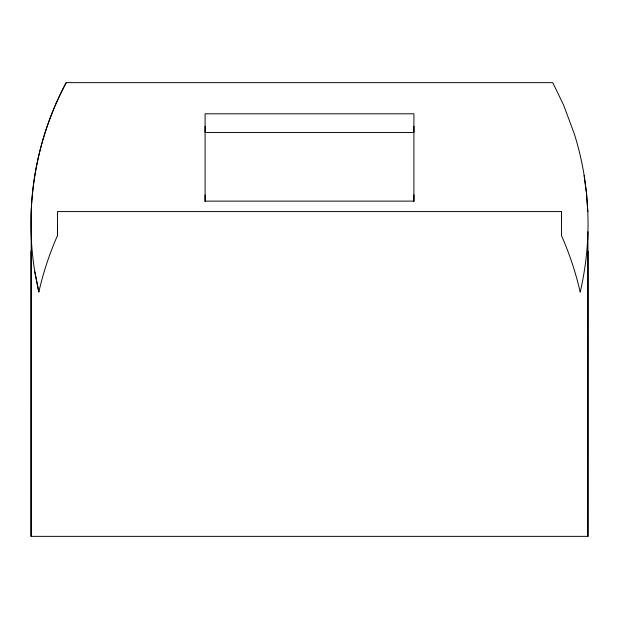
<?xml version="1.0" encoding="UTF-8"?>
<svg xmlns="http://www.w3.org/2000/svg" width="619" height="619" viewBox="0 0 619 619"><rect width="100%" height="100%" fill="white"/><g stroke="black" fill="none" stroke-linecap="round" stroke-linejoin="round"><path stroke-width="0.93" d="M31.159 536.356L31.19 211.59C32.977 166.704 44.963 122.229 66.225 82.644L552.782 82.644L563.685 105.23L574.409 134.168A553.711 399.038 0 0 1 584.15 175.432L586.541 193.484L587.81 211.59L586.541 193.484L584.166 175.432M57.505 227.63L57.505 235.653L57.505 211.59L561.503 211.59L561.503 235.653A540.766 393.785 0 0 1 580.15 291.975M205.098 194.884L205.098 201.121L413.91 201.121L413.91 194.884M205.098 126.299L205.098 132.543L413.91 132.543L413.91 126.299M561.503 219.613L561.503 211.59M587.849 536.356L587.949 231.746M66.225 82.644C44.978 122.245 32.993 166.704 31.19 211.59A576.328 415.334 0 0 0 34.834 271.927L38.804 291.967L34.842 271.927M588.035 251.167L588.035 536.356L30.973 536.356L30.973 251.167M413.91 201.632L413.91 113.803L205.098 113.803L205.098 201.632M38.858 291.975A540.766 393.785 0 0 1 57.459 235.638M587.771 211.59A572.714 412.734 0 0 1 580.227 291.975"/></g></svg>
